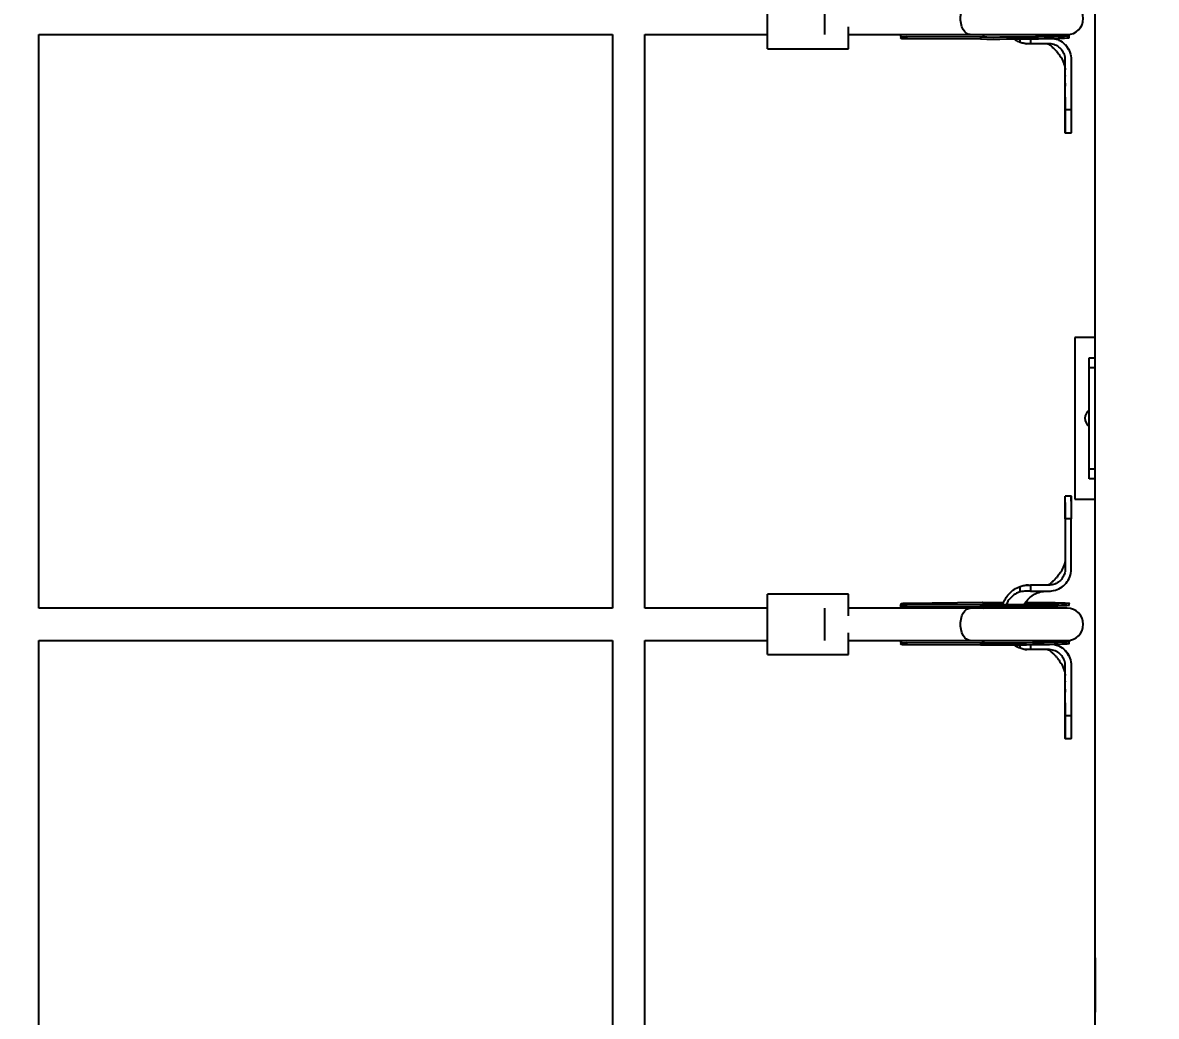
# Model space of a CAD drawing. Header units: millimetres. Extents: x -5107 to 5368, y -4871 to 3692.
# Drawn here: x -513 to 48, y -383 to 109 of the extents above; entities that cross this region are included whole.
import ezdxf

# ---------------------------------------------------------------- set-up
doc = ezdxf.new("R2010")
doc.units = ezdxf.units.MM
for name, color, linetype in [('DIKOM_ОБЪЕКТ', 7, 'Continuous'), ('DIKOM_РАЗМЕР_ЗОНА', 7, 'Continuous'), ('DIKOM_РАЗМЕР_ОБЪЕКТА', 7, 'Continuous')]:
    doc.layers.add(name, color=color, linetype=linetype)
doc.styles.add('style1', font='arial.ttf', dxfattribs={"width": 0.8})
doc.dimstyles.new('1-50', dxfattribs={"dimtxt": 300, "dimasz": 200, "dimexe": 100, "dimexo": 0, "dimgap": 100, "dimtad": 1, "dimdec": 0, "dimtxsty": 'style1', "dimcen": 0, "dimclrd": 7, "dimclre": 7, "dimadec": 1, "dimazin": 2, "dimtfac": 1, "dimtdec": 0, "dimtmove": 0, "dimatfit": 3, "dimfxl": 0, "dimlwd": 25, "dimlwe": 18, "dimarcsym": 0})

# ---------------------------------------------------------------- blocks, each defined once
blk = doc.blocks.new('*D0')
at = {"layer": 'Defpoints', "color": 0, "transparency": 16777216}
for p in [(3367.78, -130.77), (-2832.22, -728.12), (3367.78, -4175)]:
    blk.add_point(p, dxfattribs=at)
at = {"layer": 'DIKOM_РАЗМЕР_ОБЪЕКТА', "color": 7, "lineweight": 18, "transparency": 16777216}
for p, q in [((3367.78, -130.77), (3367.78, -4275)), ((-2832.22, -728.12), (-2832.22, -4275))]:
    blk.add_line(p, q, dxfattribs=at)
at = {"layer": 'DIKOM_РАЗМЕР_ОБЪЕКТА', "color": 7, "lineweight": 25, "transparency": 16777216}
blk.add_line((-2632.22, -4175), (3167.78, -4175), dxfattribs=at)
at = {"layer": 'DIKOM_РАЗМЕР_ОБЪЕКТА', "color": 7, "transparency": 16777216}
for points in [[(-2632.22, -4141.67), (-2632.22, -4208.33), (-2832.22, -4175)], [(3167.78, -4141.67), (3167.78, -4208.33), (3367.78, -4175)]]:
    blk.add_solid(points, dxfattribs=at)
at = {"layer": 'DIKOM_РАЗМЕР_ОБЪЕКТА', "color": 0, "transparency": 16777216, "insert": (267.78, -3921.83), "char_height": 300, "attachment_point": 5, "style": 'style1'}
blk.add_mtext('6200', dxfattribs=at)
blk = doc.blocks.new('*D2')
at = {"layer": 'Defpoints', "color": 0, "transparency": 16777216}
for p in [(5367.78, -33.29), (-4332.22, -586.39), (5367.78, -4770.51)]:
    blk.add_point(p, dxfattribs=at)
at = {"layer": 'DIKOM_РАЗМЕР_ЗОНА', "color": 7, "lineweight": 18, "transparency": 16777216}
for p, q in [((5367.78, -33.29), (5367.78, -4870.51)), ((-4332.22, -586.39), (-4332.22, -4870.51))]:
    blk.add_line(p, q, dxfattribs=at)
at = {"layer": 'DIKOM_РАЗМЕР_ЗОНА', "color": 7, "lineweight": 25, "transparency": 16777216}
blk.add_line((-4132.22, -4770.51), (5167.78, -4770.51), dxfattribs=at)
at = {"layer": 'DIKOM_РАЗМЕР_ЗОНА', "color": 7, "transparency": 16777216}
for points in [[(-4132.22, -4737.18), (-4132.22, -4803.85), (-4332.22, -4770.51)], [(5167.78, -4737.18), (5167.78, -4803.85), (5367.78, -4770.51)]]:
    blk.add_solid(points, dxfattribs=at)
at = {"layer": 'DIKOM_РАЗМЕР_ЗОНА', "color": 0, "transparency": 16777216, "insert": (517.78, -4517.34), "char_height": 300, "attachment_point": 5, "style": 'style1'}
blk.add_mtext('9700', dxfattribs=at)

msp = doc.modelspace()

# ---------------------------------------------------------------- linework, layer by layer
at = {"layer": 'DIKOM_ОБЪЕКТ'}
for p, q in [((17.78, -808.29), (17.78, 491.71)), ((-144.32, 95.83), (-144.32, 125.83)), ((-116.04, 102.83), (-116.04, 118.83)), ((-104.32, 95.83), (-104.32, 106.68)), ((-505.09, -181.17), (-505.09, 102.83)), ((-505.09, 102.83), (-221.09, 102.83)), ((-221.09, 102.83), (-221.09, -181.17)), ((-205.09, -181.17), (-205.09, 102.83)), ((-205.09, 102.83), (-144.32, 102.83)), ((-104.32, 102.83), (-44.04, 102.83)), ((-78.46, 102.28), (-78.45, 101.23)), ((-38.9, 101.51), (-75.58, 101.7)), ((-75.58, 101.7), (-75.57, 100.7)), ((-44.04, 102.83), (3.96, 102.83)), ((-38.9, 101.51), (-38.89, 100.51)), ((5.04, 101.22), (5.04, 102.22)), ((-144.32, 95.83), (-104.32, 95.83)), ((-38.89, 100.51), (-75.57, 100.7)), ((-19.32, 98.94), (-19.32, 100.55)), ((-16.74, 98.37), (-16.05, 98.34)), ((-14.11, 100.6), (-14.11, 98.28)), ((-5.97, 98.28), (-14.11, 98.28)), ((-4.97, 98.28), (-5.97, 98.28)), ((3.81, 96.89), (3.07, 97.71)), ((4.77, 95.25), (3.73, 97.01)), ((3.03, 65.56), (3.03, 90.28)), ((6.03, 90.28), (6.03, 65.56)), ((6.03, 65.56), (3.03, 65.56)), ((3.03, 59.55), (3.03, 54.28)), ((3.03, 54.28), (6.03, 54.28)), ((7.78, -47.16), (7.78, -127.16)), ((17.78, -47.16), (7.78, -47.16)), ((14.78, -57.16), (17.78, -57.16)), ((14.78, -62.16), (14.78, -57.16)), ((17.78, -62.16), (14.78, -62.16)), ((14.78, -112.16), (14.78, -62.16)), ((14.78, -112.16), (17.78, -112.16)), ((14.78, -117.16), (14.78, -112.16)), ((17.78, -117.16), (14.78, -117.16)), ((6.03, -125.72), (3.03, -125.72)), ((3.03, -132.86), (3.03, -125.75)), ((7.78, -127.16), (17.78, -127.16)), ((3.03, -137.01), (3.03, -161.71)), ((6.03, -137.01), (3.03, -137.01)), ((6.03, -161.72), (6.03, -137.01)), ((-19.32, -173.11), (-19.32, -170.39)), ((-15.12, -169.74), (-16.32, -169.77)), ((-15.62, -169.76), (-16.32, -169.81)), ((-14.11, -169.72), (-14.11, -172.72)), ((-5.97, -169.72), (-14.11, -169.72)), ((-14.11, -172.72), (-5.97, -172.72)), ((-4.97, -169.72), (-5.97, -169.72)), ((-5.97, -172.72), (-4.97, -172.72)), ((-104.32, -174.17), (-144.32, -174.17)), ((-144.32, -204.17), (-144.32, -174.17)), ((-104.32, -185.02), (-104.32, -174.17)), ((-38.89, -179.49), (-76.86, -179.3)), ((-38.97, -179.49), (-75.65, -179.31)), ((-75.65, -179.31), (-75.65, -180.31)), ((-38, -178.41), (-75.26, -178.84)), ((-38.97, -179.49), (-38.97, -180.49)), ((-38.89, -179.49), (-38.97, -179.49)), ((4.97, -179.78), (4.96, -178.78)), ((-221.09, -181.17), (-505.09, -181.17)), ((-144.32, -181.17), (-205.09, -181.17)), ((-116.04, -197.17), (-116.04, -181.17)), ((-44.04, -181.17), (-104.32, -181.17)), ((-78.53, -179.69), (-78.52, -180.74)), ((-38.97, -180.49), (-75.65, -180.31)), ((3.96, -181.17), (-44.04, -181.17)), ((-38.82, -180.49), (-38.23, -180.65)), ((-104.32, -204.17), (-104.32, -193.32)), ((-505.09, -197.17), (-221.09, -197.17)), ((-505.09, -481.17), (-505.09, -197.17)), ((-221.09, -197.17), (-221.09, -481.17)), ((-205.09, -197.17), (-144.32, -197.17)), ((-205.09, -481.17), (-205.09, -197.17)), ((-104.32, -197.17), (-44.04, -197.17)), ((-78.46, -197.72), (-78.45, -198.77)), ((-38.9, -198.49), (-75.58, -198.3)), ((-75.58, -198.3), (-75.57, -199.3)), ((-38.89, -199.49), (-75.57, -199.3)), ((-44.04, -197.17), (3.96, -197.17)), ((-38.9, -198.49), (-38.89, -199.49)), ((-19.32, -201.06), (-19.32, -199.45)), ((-16.74, -201.63), (-16.05, -201.66)), ((-14.11, -199.4), (-14.11, -201.72)), ((-5.97, -201.72), (-14.11, -201.72)), ((-4.97, -201.72), (-5.97, -201.72)), ((5.04, -198.78), (5.04, -197.78)), ((-144.32, -204.17), (-104.32, -204.17)), ((3.81, -203.11), (3.07, -202.29)), ((4.77, -204.75), (3.73, -202.99)), ((3.03, -234.44), (3.03, -209.72)), ((6.03, -209.72), (6.03, -234.44)), ((6.03, -234.44), (3.03, -234.44)), ((3.03, -237.23), (3.03, -238.5)), ((3.03, -240.45), (3.03, -245.72)), ((3.03, -245.72), (6.03, -245.72)), ((17.78, -354.29), (17.78, -333.29)), ((17.8, -333.29), (17.78, -333.29)), ((17.8, -354.29), (17.8, -333.29)), ((17.8, -354.29), (17.78, -354.29)), ((17.78, -354.29), (17.78, -381.29)), ((17.8, -354.29), (17.78, -354.29)), ((17.8, -354.29), (17.8, -381.29)), ((17.8, -381.29), (17.78, -381.29))]:
    msp.add_line(p, q, dxfattribs=at)
at = {"layer": 'DIKOM_ОБЪЕКТ', "flags": 128}
for points in [[(-44.04, 102.83), (-44.81, 102.94), (-45.81, 103.4), (-46.73, 104.21), (-47.52, 105.33), (-48.15, 106.71), (-48.58, 108.28), (-48.81, 109.97), (-48.81, 111.7), (-48.58, 113.38), (-48.15, 114.95), (-47.52, 116.33), (-46.73, 117.45), (-45.81, 118.26), (-44.81, 118.72), (-44.04, 118.83)], [(-11.66, 102.68), (-9.26, 102.66), (-6.56, 102.63), (-4.08, 102.6), (-1.86, 102.56), (0.09, 102.52), (1.74, 102.47), (3.07, 102.42), (4.07, 102.36), (4.72, 102.3), (5.02, 102.24), (4.96, 102.18), (4.55, 102.11), (3.78, 102.05), (2.68, 101.98), (1.25, 101.92), (-0.5, 101.86), (-2.54, 101.8), (-4.85, 101.75), (-7.4, 101.7), (-10.16, 101.65), (-13.11, 101.61), (-16.2, 101.57), (-19.41, 101.55), (-22.69, 101.52), (-26.01, 101.51), (-29.33, 101.5), (-32.61, 101.49), (-35.81, 101.5), (-38.9, 101.51)], [(5.04, 101.22), (4.96, 101.18), (4.55, 101.11), (3.79, 101.05), (2.68, 100.98), (1.25, 100.92), (-0.5, 100.86), (-2.54, 100.8), (-4.85, 100.75), (-7.4, 100.7), (-10.16, 100.65), (-13.11, 100.61), (-16.2, 100.57), (-19.41, 100.55), (-22.69, 100.52), (-26.01, 100.51), (-29.32, 100.5), (-32.6, 100.49), (-35.81, 100.5), (-38.89, 100.51)], [(-16.51, -178.31), (-15.27, -178.31), (-12.22, -178.32), (-9.33, -178.34), (-6.63, -178.37), (-4.15, -178.4), (-1.93, -178.44), (0.02, -178.48), (1.67, -178.53), (3, -178.59), (3.99, -178.64), (4.64, -178.7), (4.94, -178.76), (4.89, -178.83), (4.47, -178.89), (3.71, -178.96), (2.61, -179.02), (1.17, -179.08), (-0.58, -179.14), (-2.61, -179.2), (-4.92, -179.26), (-7.47, -179.31), (-10.24, -179.35), (-13.18, -179.39), (-16.28, -179.43), (-19.48, -179.46), (-22.76, -179.48), (-26.08, -179.5), (-29.4, -179.51), (-32.68, -179.51), (-35.88, -179.5), (-38.97, -179.49), (-38.97, -179.49)], [(-38, -178.41), (-34.87, -178.37), (-31.63, -178.35), (-28.34, -178.32), (-27.5, -178.32)], [(-44.04, -197.17), (-44.81, -197.06), (-45.81, -196.6), (-46.73, -195.79), (-47.52, -194.67), (-48.15, -193.29), (-48.58, -191.72), (-48.81, -190.03), (-48.81, -188.3), (-48.58, -186.62), (-48.15, -185.05), (-47.52, -183.67), (-46.73, -182.55), (-45.81, -181.74), (-44.81, -181.28), (-44.04, -181.17)], [(4.97, -179.78), (4.89, -179.83), (4.48, -179.89), (3.71, -179.96), (2.61, -180.02), (1.18, -180.08), (-0.57, -180.14), (-2.61, -180.2), (-4.92, -180.26), (-7.47, -180.31), (-10.23, -180.35), (-13.18, -180.39), (-16.27, -180.43), (-19.48, -180.46), (-22.76, -180.48), (-26.08, -180.5), (-29.4, -180.51), (-32.68, -180.51), (-35.88, -180.5), (-38.97, -180.49)], [(-38.23, -180.65), (-38.21, -180.65), (-37.52, -181.17)], [(-11.66, -197.32), (-9.26, -197.34), (-6.56, -197.37), (-4.08, -197.4), (-1.86, -197.44), (0.09, -197.48), (1.74, -197.53), (3.07, -197.58), (4.07, -197.64), (4.72, -197.7), (5.02, -197.76), (4.96, -197.82), (4.55, -197.89), (3.78, -197.95), (2.68, -198.02), (1.25, -198.08), (-0.5, -198.14), (-2.54, -198.2), (-4.85, -198.25), (-7.4, -198.3), (-10.16, -198.35), (-13.11, -198.39), (-16.2, -198.43), (-19.41, -198.45), (-22.69, -198.48), (-26.01, -198.49), (-29.33, -198.5), (-32.61, -198.51), (-35.81, -198.5), (-38.9, -198.49)], [(5.04, -198.78), (4.96, -198.82), (4.55, -198.89), (3.79, -198.95), (2.68, -199.02), (1.25, -199.08), (-0.5, -199.14), (-2.54, -199.2), (-4.85, -199.25), (-7.4, -199.3), (-10.16, -199.35), (-13.11, -199.39), (-16.2, -199.43), (-19.41, -199.45), (-22.69, -199.48), (-26.01, -199.49), (-29.32, -199.5), (-32.6, -199.51), (-35.81, -199.5), (-38.89, -199.49)]]:
    msp.add_lwpolyline(points, dxfattribs=at)
at = {"layer": 'DIKOM_ОБЪЕКТ'}
for centre, radius, start, end in [((3.96, 110.83), 8, 270, 90), ((-39.37, 104.1), 2.63, 280.4208, 331.2065), ((17.78, -87.16), 5, 126.8699, 180), ((17.78, -87.16), 5, 180, 233.1301), ((-38.42, -181.08), 2.71, 32.9019, 81.0586), ((3.96, -189.17), 8, 270, 90), ((-39.37, -195.9), 2.63, 280.4208, 331.2065)]:
    msp.add_arc(centre, radius, start, end, dxfattribs=at)
for points, knots in [([(-78.26, 102.8), (-78.32, 102.69), (-78.53, 102.29), (-78.44, 101.96), (-77.9, 101.75), (-76.93, 101.7), (-76.03, 101.7), (-75.58, 101.7)], [0, 0, 0, 0, 0.09989, 0.334585, 0.554528, 0.779423, 1, 1, 1, 1]), ([(-75.57, 100.7), (-76.06, 100.7), (-77.03, 100.7), (-77.99, 100.77), (-78.46, 100.91), (-78.41, 101.16), (-78.4, 101.23)], [0, 0, 0, 0, 0.295006, 0.590092, 0.881908, 1, 1, 1, 1]), ([(-19.32, 98.94), (-19.76, 99.1), (-20.78, 99.47), (-21.64, 100.15), (-22.13, 100.53)], [0, 0, 0, 0, 0.433516, 1, 1, 1, 1]), ([(-15.19, 98.28), (-15.89, 98.3), (-17.3, 98.35), (-18.64, 98.74), (-19.32, 98.94)], [0, 0, 0, 0, 0.492157, 1, 1, 1, 1]), ([(-14.11, 98.28), (-14.2, 98.28), (-14.56, 98.28), (-14.92, 98.28), (-15.19, 98.28)], [0, 0, 0, 0, 0.256578, 1, 1, 1, 1]), ([(-5.79, 98.28), (-5.7, 98.28), (-5.52, 98.27), (-5.48, 98.26), (-5.43, 98.26), (-5.35, 98.24), (-5.31, 98.23), (-5.29, 98.22), (-5.25, 98.2), (-5.19, 98.18), (-4.95, 98.08), (-4.25, 97.55), (-3.34, 96.64), (-2.08, 95.45), (-1.07, 94.36), (-0.36, 93.48), (0.3, 92.56), (1, 91.46), (1.77, 90.03), (2.48, 88.29), (2.96, 86.47), (3.01, 85.77), (3.03, 85.41)], [0, 0, 0, 0, 0.018195, 0.034399, 0.052858, 0.056721, 0.058314, 0.059791, 0.06126, 0.062954, 0.067435, 0.091975, 0.171072, 0.268638, 0.337573, 0.396375, 0.442786, 0.502186, 0.593501, 0.710963, 0.847912, 1, 1, 1, 1]), ([(3.03, 90.28), (3.02, 90.5), (2.99, 91.62), (2.46, 93.61), (0.95, 95.88), (-1.24, 97.52), (-3.34, 98.21), (-4.61, 98.26), (-4.97, 98.28)], [0, 0, 0, 0, 0.054127, 0.268334, 0.482541, 0.697299, 0.912, 1, 1, 1, 1]), ([(-2.37, 100.81), (-1.61, 100.63), (0.37, 100.17), (3.02, 98.1), (5.18, 95.04), (5.97, 92.24), (6.02, 90.64), (6.03, 90.28)], [0, 0, 0, 0, 0.1601891, 0.4156133, 0.6699181, 0.9243056, 1, 1, 1, 1]), ([(3.61, 97.16), (3.57, 97.21), (3.48, 97.32), (3.37, 97.44), (3.32, 97.5)], [0, 0, 0, 0, 0.4998155, 1, 1, 1, 1]), ([(3.01, 82.61), (3.01, 82.57), (3.01, 82.47), (3.01, 82.37), (3.01, 82.32)], [0, 0, 0, 0, 0.499806, 1, 1, 1, 1]), ([(3.03, 78.73), (3.03, 78.74), (3.03, 78.81), (3.03, 78.41), (3.02, 77.86), (3.02, 77.35), (3.03, 77.26)], [0, 0, 0, 0, 0.106437, 0.508273, 0.910125, 1, 1, 1, 1]), ([(3.03, 71.88), (3.03, 70.57), (3.03, 68.06), (3.03, 66.1), (3.03, 65.17)], [0, 0, 0, 0, 0.522533, 1, 1, 1, 1]), ([(3.03, 67.15), (3.03, 65.85), (3.03, 63.36), (3.03, 61.03), (3.03, 59.91)], [0, 0, 0, 0, 0.52184, 1, 1, 1, 1]), ([(3.03, 54.3), (3.03, 54.29), (3.03, 54.2), (3.03, 54.55), (3.03, 55.41), (3.03, 56.84), (3.03, 58.78), (3.03, 61.55), (3.03, 64.05), (3.03, 65.56)], [0, 0, 0, 0, 0.012296, 0.165144, 0.313686, 0.466533, 0.615072, 0.76792, 1, 1, 1, 1]), ([(3.03, 62.55), (3.03, 61.93), (3.03, 60.72), (3.03, 59.94), (3.03, 59.55)], [0, 0, 0, 0, 0.507945, 1, 1, 1, 1]), ([(6.03, 65.56), (6.03, 65.48), (6.03, 65.1), (6.03, 63.52), (6.03, 61.21), (6.03, 58.69), (6.03, 56.79), (6.03, 55.36), (6.03, 54.54), (6.03, 54.19), (6.03, 54.29), (6.03, 54.29)], [0, 0, 0, 0, 0.011392, 0.056971, 0.240204, 0.388695, 0.541489, 0.689978, 0.842775, 0.991262, 1, 1, 1, 1]), ([(3.03, -137.01), (3.03, -136.92), (3.03, -136.51), (3.03, -134.79), (3.03, -132.38), (3.03, -129.84), (3.03, -128.01), (3.03, -126.67), (3.03, -125.86), (3.03, -125.78), (3.03, -125.75)], [0, 0, 0, 0, 0.012373, 0.06189, 0.261122, 0.409635, 0.562453, 0.710965, 0.863782, 1, 1, 1, 1]), ([(3.03, -128.83), (3.03, -129.74), (3.03, -132.88), (3.03, -136.01), (3.03, -138.24)], [0, 0, 0, 0, 0.291654, 1, 1, 1, 1]), ([(6.03, -128.24), (6.03, -127.77), (6.03, -126.78), (6.03, -125.95), (6.03, -125.63), (6.03, -125.89), (6.03, -126.71), (6.03, -128.06), (6.03, -129.93), (6.03, -132.11), (6.03, -134.5), (6.03, -136.16), (6.03, -137.01)], [0, 0, 0, 0, 0.097886, 0.203099, 0.30535, 0.410564, 0.512814, 0.61803, 0.72028, 0.825496, 0.911867, 1, 1, 1, 1]), ([(3.03, -136.35), (3.03, -137.29), (3.03, -139.24), (3.03, -141.74), (3.03, -143.05)], [0, 0, 0, 0, 0.4775545, 1, 1, 1, 1]), ([(3.03, -156.75), (3.01, -157.07), (2.98, -157.67), (2.64, -159.2), (2.09, -160.75), (1.37, -162.26), (0.64, -163.5), (-0.13, -164.61), (-0.86, -165.56), (-1.81, -166.62), (-2.95, -167.67), (-3.82, -168.59), (-4.54, -169.24), (-4.99, -169.55), (-5.19, -169.63), (-5.24, -169.65), (-5.27, -169.66), (-5.29, -169.67), (-5.32, -169.68), (-5.4, -169.7), (-5.41, -169.7), (-5.52, -169.72), (-5.55, -169.72), (-5.87, -169.73), (-6.28, -169.73), (-6.63, -169.72)], [0, 0, 0, 0, 0.124108, 0.238099, 0.339914, 0.425649, 0.508332, 0.5579, 0.611275, 0.676138, 0.757218, 0.823995, 0.864586, 0.883786, 0.887177, 0.888507, 0.889672, 0.890777, 0.891899, 0.894482, 0.911792, 0.925076, 0.932809, 0.941954, 1, 1, 1, 1]), ([(3.01, -156.29), (3.01, -156.36), (3.01, -156.49), (3.01, -156.63), (3.01, -156.69)], [0, 0, 0, 0, 0.498351, 1, 1, 1, 1]), ([(3.03, -161.71), (3.03, -161.8), (3.02, -162.26), (2.9, -163.47), (2.27, -165.41), (0.77, -167.51), (-1.47, -169.08), (-3.51, -169.68), (-4.69, -169.71), (-4.97, -169.72)], [0, 0, 0, 0, 0.0220776, 0.1106188, 0.2890249, 0.5028884, 0.7177304, 0.9318422, 1, 1, 1, 1]), ([(-4.97, -172.72), (-4.89, -172.72), (-4.46, -172.72), (-2.81, -172.6), (-0.06, -171.8), (3, -169.61), (5.15, -166.53), (5.96, -163.73), (6.01, -162.11), (6.03, -161.72)], [0, 0, 0, 0, 0.014799, 0.074105, 0.288775, 0.503464, 0.718041, 0.933084, 1, 1, 1, 1]), ([(-28.03, -179.67), (-27.87, -179.21), (-27.43, -177.9), (-26.27, -175.87), (-24.53, -173.68), (-22.23, -171.68), (-20.34, -170.84), (-19.32, -170.39)], [0, 0, 0, 0, 0.110477, 0.312477, 0.528782, 0.744893, 1, 1, 1, 1]), ([(-19.32, -173.11), (-19.9, -173.32), (-21.49, -173.89), (-23.77, -175.69), (-25.54, -177.78), (-26.04, -179.29), (-26.17, -179.67)], [0, 0, 0, 0, 0.189087, 0.516315, 0.879231, 1, 1, 1, 1]), ([(-19.32, -170.39), (-18.66, -170.2), (-17.32, -169.8), (-15.91, -169.75), (-15.19, -169.72)], [0, 0, 0, 0, 0.491569, 1, 1, 1, 1]), ([(-14.11, -172.72), (-14.2, -172.72), (-14.62, -172.72), (-15.38, -172.73), (-17.05, -172.69), (-18.35, -172.93), (-19.32, -173.11)], [0, 0, 0, 0, 0.048501, 0.242297, 0.436099, 1, 1, 1, 1]), ([(-17.4, -179.61), (-17.35, -179.49), (-16.93, -178.5), (-15.61, -176.89), (-13.45, -174.95), (-10.79, -173.52), (-8.29, -172.86), (-6.64, -172.73), (-6.03, -172.72), (-5.96, -172.72)], [0, 0, 0, 0, 0.027391, 0.230275, 0.436879, 0.646458, 0.868905, 0.985344, 1, 1, 1, 1]), ([(-15.19, -169.72), (-15.1, -169.72), (-14.74, -169.72), (-14.38, -169.72), (-14.11, -169.72)], [0, 0, 0, 0, 0.256261, 1, 1, 1, 1]), ([(-78.47, -179.69), (-78.47, -179.6), (-78.48, -179.38), (-77.92, -179.31), (-76.96, -179.3), (-76.07, -179.3), (-75.65, -179.31)], [0, 0, 0, 0, 0.189173, 0.46509, 0.746926, 1, 1, 1, 1]), ([(-75.26, -178.84), (-75.76, -178.85), (-76.76, -178.86), (-77.8, -178.93), (-78.34, -179.1), (-78.32, -179.37), (-78.31, -179.47)], [0, 0, 0, 0, 0.282224, 0.564496, 0.843715, 1, 1, 1, 1]), ([(-0.28, -179.89), (-0.33, -179.84), (-0.48, -179.69), (-1.21, -179.55), (-2.59, -179.46), (-4.36, -179.43), (-6.19, -179.45), (-8.05, -179.48), (-9.95, -179.52), (-12.36, -179.55), (-15.34, -179.59), (-18.92, -179.63), (-22.7, -179.65), (-26.54, -179.67), (-30.29, -179.68), (-34.25, -179.68), (-36.83, -179.67), (-38.15, -179.66)], [0, 0, 0, 0, 0.037946, 0.115614, 0.188282, 0.255416, 0.316584, 0.355562, 0.402641, 0.459288, 0.525494, 0.601257, 0.686581, 0.75687, 0.832541, 0.913588, 1, 1, 1, 1]), ([(-75.65, -180.31), (-76.13, -180.3), (-77.1, -180.3), (-78.09, -180.31), (-78.55, -180.51), (-78.57, -180.81), (-78.39, -181.11), (-78.36, -181.17)], [0, 0, 0, 0, 0.241039, 0.482115, 0.71995, 0.946033, 1, 1, 1, 1]), ([(-78.26, -197.2), (-78.32, -197.31), (-78.53, -197.71), (-78.44, -198.04), (-77.9, -198.25), (-76.93, -198.3), (-76.03, -198.3), (-75.58, -198.3)], [0, 0, 0, 0, 0.09989, 0.334584, 0.554529, 0.779424, 1, 1, 1, 1]), ([(-75.57, -199.3), (-76.06, -199.3), (-77.03, -199.3), (-77.99, -199.23), (-78.46, -199.09), (-78.41, -198.84), (-78.4, -198.77)], [0, 0, 0, 0, 0.295008, 0.590096, 0.881914, 1, 1, 1, 1]), ([(-19.32, -201.06), (-19.76, -200.9), (-20.78, -200.53), (-21.64, -199.85), (-22.13, -199.47)], [0, 0, 0, 0, 0.4335241, 1, 1, 1, 1]), ([(-15.19, -201.72), (-15.89, -201.7), (-17.3, -201.65), (-18.64, -201.26), (-19.32, -201.06)], [0, 0, 0, 0, 0.492162, 1, 1, 1, 1]), ([(-14.11, -201.72), (-14.2, -201.72), (-14.56, -201.72), (-14.92, -201.72), (-15.19, -201.72)], [0, 0, 0, 0, 0.256578, 1, 1, 1, 1]), ([(-5.79, -201.72), (-5.7, -201.72), (-5.52, -201.73), (-5.48, -201.74), (-5.43, -201.74), (-5.35, -201.76), (-5.31, -201.77), (-5.29, -201.78), (-5.25, -201.8), (-5.19, -201.82), (-4.95, -201.92), (-4.25, -202.45), (-3.34, -203.36), (-2.08, -204.55), (-1.07, -205.64), (-0.36, -206.52), (0.3, -207.44), (1, -208.54), (1.77, -209.97), (2.48, -211.71), (2.96, -213.53), (3.01, -214.23), (3.03, -214.59)], [0, 0, 0, 0, 0.018195, 0.034399, 0.052858, 0.056721, 0.058313, 0.059792, 0.061261, 0.062955, 0.067434, 0.091976, 0.171071, 0.268637, 0.337575, 0.396374, 0.442788, 0.502188, 0.5935, 0.710964, 0.847913, 1, 1, 1, 1]), ([(3.03, -209.72), (3.02, -209.5), (2.99, -208.38), (2.46, -206.39), (0.95, -204.12), (-1.24, -202.48), (-3.34, -201.79), (-4.61, -201.74), (-4.97, -201.72)], [0, 0, 0, 0, 0.054127, 0.268334, 0.482542, 0.697301, 0.912, 1, 1, 1, 1]), ([(-2.37, -199.19), (-1.61, -199.37), (0.37, -199.83), (3.02, -201.9), (5.18, -204.96), (5.97, -207.76), (6.02, -209.36), (6.03, -209.72)], [0, 0, 0, 0, 0.160192, 0.415612, 0.669917, 0.924314, 1, 1, 1, 1]), ([(3.61, -202.84), (3.57, -202.79), (3.48, -202.68), (3.37, -202.56), (3.32, -202.5)], [0, 0, 0, 0, 0.499802, 1, 1, 1, 1]), ([(3.01, -217.39), (3.01, -217.43), (3.01, -217.53), (3.01, -217.63), (3.01, -217.68)], [0, 0, 0, 0, 0.4996019, 1, 1, 1, 1]), ([(3.03, -221.27), (3.03, -221.26), (3.03, -221.19), (3.03, -221.59), (3.02, -222.14), (3.02, -222.65), (3.03, -222.74)], [0, 0, 0, 0, 0.106436, 0.508287, 0.910125, 1, 1, 1, 1]), ([(3.03, -228.12), (3.03, -229.43), (3.03, -231.94), (3.03, -233.9), (3.03, -234.83)], [0, 0, 0, 0, 0.52253, 1, 1, 1, 1]), ([(3.03, -232.85), (3.03, -234.15), (3.03, -236.64), (3.03, -238.97), (3.03, -240.09)], [0, 0, 0, 0, 0.5218511, 1, 1, 1, 1]), ([(3.03, -245.7), (3.03, -245.71), (3.03, -245.8), (3.03, -245.45), (3.03, -244.59), (3.03, -243.16), (3.03, -241.22), (3.03, -238.45), (3.03, -235.95), (3.03, -234.44)], [0, 0, 0, 0, 0.012296, 0.165144, 0.313683, 0.466528, 0.615069, 0.767915, 1, 1, 1, 1]), ([(6.03, -234.44), (6.03, -234.52), (6.03, -234.9), (6.03, -236.48), (6.03, -238.79), (6.03, -241.31), (6.03, -243.21), (6.03, -244.64), (6.03, -245.46), (6.03, -245.81), (6.03, -245.71), (6.03, -245.71)], [0, 0, 0, 0, 0.0113925, 0.0569752, 0.2402079, 0.3886951, 0.5414916, 0.6899788, 0.8427748, 0.9912643, 1, 1, 1, 1]), ([(3.03, -237.45), (3.03, -238.07), (3.03, -239.28), (3.03, -240.06), (3.03, -240.45)], [0, 0, 0, 0, 0.507941, 1, 1, 1, 1])]:
    msp.add_open_spline(points, degree=3, knots=knots, dxfattribs=at)

# ---------------------------------------------------------------- dimensions: what is measured, and where the dimension line sits
at = {"layer": 'DIKOM_РАЗМЕР_ЗОНА'}
dim = msp.add_linear_dim(base=(5367.78, -4770.51), p1=(-4332.22, -586.39), p2=(5367.78, -33.29), dimstyle='1-50', dxfattribs=at)
dim.commit()
dim.dimension.update_dxf_attribs({"geometry": '*D2', "text_midpoint": (517.78, -4770.51), "dimtype": 160})
at = {"layer": 'DIKOM_РАЗМЕР_ОБЪЕКТА'}
dim = msp.add_linear_dim(base=(3367.78, -4175), p1=(-2832.22, -728.12), p2=(3367.78, -130.77), dimstyle='1-50', dxfattribs=at)
dim.commit()
dim.dimension.update_dxf_attribs({"geometry": '*D0', "text_midpoint": (267.78, -4175), "dimtype": 160})

doc.saveas('drawing.dxf')
